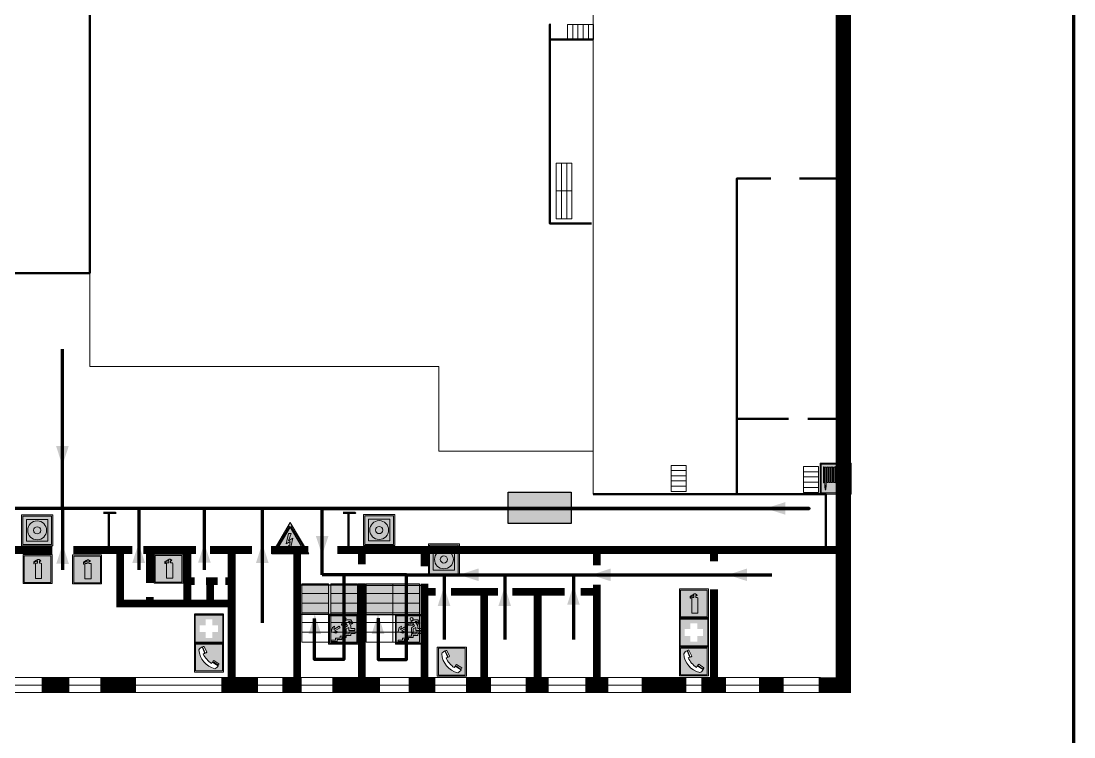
# Model space of a CAD drawing. Header units: millimetres. Extents: x 13114 to 67229, y 22859 to 38520.
# Drawn here: x 26613.7 to 26904, y 25554.2 to 25751.7 of the extents above; entities that cross this region are included whole.
import ezdxf

# ---------------------------------------------------------------- set-up
doc = ezdxf.new("R2010")
doc.units = ezdxf.units.MM
doc.layers.add('План_Штампы', color=7, linetype='Continuous')

# ---------------------------------------------------------------- blocks, each defined once
blk = doc.blocks.new('A$C54414219')
at = {"true_color": 0xffffff}
h = blk.add_hatch(color=7, dxfattribs=at)
h.paths.add_polyline_path([(2.39, -9.45), (2.39, -18.3), (11.23, -18.3), (11.23, -9.45)], flags=0)
h.paths.add_polyline_path([(10.71, -13.87, -1), (2.92, -13.87, -1)], flags=0)
h.paths.add_polyline_path([(8.3, -13.87, -1), (5.33, -13.87, -1)], flags=0)
h.paths.add_polyline_path([(0.41, -7.47), (0.41, -20.27), (13.21, -20.27), (13.21, -7.47)])
h.paths.add_polyline_path([(0.92, -19.77), (12.71, -19.77), (12.71, -7.98), (0.92, -7.98)], flags=16)
h.paths.add_polyline_path([(11.23, -9.45), (11.23, -18.3), (2.39, -18.3), (2.39, -9.45)], flags=0)
at = {"lineweight": 5}
h = blk.add_hatch(color=242, dxfattribs=at)
h.paths.add_polyline_path([(12.71, -7.98), (0.92, -7.98), (0.92, -19.77), (12.71, -19.77)])
h.paths.add_polyline_path([(11.23, -18.3), (2.39, -18.3), (2.39, -9.45), (11.23, -9.45)], flags=16)
h.paths.add_polyline_path([(10.71, -13.87, -1), (2.92, -13.87, -1)], flags=0)
h.paths.add_polyline_path([(8.3, -13.87, -1), (5.33, -13.87, -1)], flags=0)
at = {"true_color": 0xffffff}
h = blk.add_hatch(color=7, dxfattribs=at)
h.paths.add_polyline_path([(2.39, -9.45), (2.39, -18.3), (11.23, -18.3), (11.23, -9.45)])
h.paths.add_polyline_path([(10.71, -13.87, -1), (2.92, -13.87, -1)], flags=16)
h.paths.add_polyline_path([(8.3, -13.87, -1), (5.33, -13.87, -1)], flags=0)
at = {"lineweight": 5}
h = blk.add_hatch(color=242, dxfattribs=at)
h.paths.add_polyline_path([(2.92, -13.87, 1), (10.71, -13.87, 1)])
h.paths.add_polyline_path([(8.3, -13.87, -1), (5.33, -13.87, -1)], flags=16)
at = {"color": 242, "lineweight": 5}
for p, q in [((0.41, -20.27), (0.41, -7.47)), ((0.41, -7.47), (13.21, -7.47)), ((0.41, -7.47), (13.21, -7.47)), ((13.21, -20.27), (13.21, -7.47)), ((0.41, -20.27), (13.21, -20.27))]:
    blk.add_line(p, q, dxfattribs=at)
for points in [[(0.92, -7.98), (12.71, -7.98), (12.71, -19.77), (0.92, -19.77)], [(2.39, -9.45), (11.23, -9.45), (11.23, -18.3), (2.39, -18.3)]]:
    blk.add_lwpolyline(points, close=True, dxfattribs=at)
for radius in [3.89, 1.49]:
    blk.add_circle((6.81, -13.87), radius, dxfattribs=at)
blk = doc.blocks.new('A$C456E1F9C')
at = {"lineweight": 5}
h = blk.add_hatch(color=242, dxfattribs=at)
h.paths.add_polyline_path([(0.51, -1.47), (0.51, -13.26), (12.29, -13.26), (12.29, -1.47)])
h.paths.add_polyline_path([(5.42, -4.95, -0.254479), (4.78, -5.4), (3.52, -2.53, -0.209735), (4.23, -2.4)], flags=16)
h.paths.add_polyline_path([(8.53, -8.6), (10.87, -10.17), (10.54, -10.76), (8.03, -9.13, -0.192251)], flags=16)
h.paths.add_polyline_path([(4.61, -5.49, 0.005518), (3.87, -5.72, 0.128647), (7.49, -10.01, 0.00809), (7.83, -9.33), (10.47, -10.97, -0.16736), (8.99, -12.25, -0.327862), (1.95, -3.95, -0.166952), (3.36, -2.62)], flags=16)
at = {"color": 242, "lineweight": 5}
for p, q in [((0, -13.77), (0, -0.97)), ((12.8, -0.97), (0, -0.97)), ((4.61, -5.49), (3.36, -2.62)), ((3.52, -2.53), (4.78, -5.4)), ((4.23, -2.4), (5.42, -4.95)), ((12.8, -13.77), (12.8, -0.97)), ((8.03, -9.13), (10.54, -10.76)), ((10.81, -10.12), (8.53, -8.6)), ((0, -13.77), (12.8, -13.77)), ((7.83, -9.33), (10.47, -10.97)), ((10.54, -10.76), (10.8, -10.3)), ((10.8, -10.3), (10.81, -10.12))]:
    blk.add_line(p, q, dxfattribs=at)
blk.add_lwpolyline([(0.51, -1.47), (12.29, -1.47), (12.29, -13.26), (0.51, -13.26)], close=True, dxfattribs=at)
for centre, radius, start, end in [((4.59, -5.34), 2.99, 114.2845, 152.1974), ((11.12, -3.31), 9.19, 183.9915, 256.6009), ((4.02, -3.27), 0.891, 76.3284, 123.7092), ((14.98, -39.1), 35.17, 107.1487, 108.4135), ((13.86, -0.94), 11.08, 205.5536, 234.8762), ((4.68, -4.59), 0.824, 276.9621, 334.0723), ((8.94, -9.5), 0.989, 114.4092, 157.9388), ((-13.31, 0.8), 23.44, 332.5487, 334.4027), ((7.87, -9.46), 3, 291.9291, 329.9329)]:
    blk.add_arc(centre, radius, start, end, dxfattribs=at)
blk = doc.blocks.new('A$C18900ED3')
h = blk.add_hatch(color=126)
h.paths.add_polyline_path([(-0.18, -0.18), (-7.02, -0.18), (-7.02, -7.02), (-0.18, -7.02)])
h.paths.add_polyline_path([(-5.89, -4.46), (-5.89, -2.77), (-4.46, -2.77), (-4.46, -1.31), (-2.77, -1.31), (-2.77, -2.77), (-1.33, -2.77), (-1.33, -4.46), (-2.77, -4.46), (-2.77, -5.89), (-4.46, -5.89), (-4.46, -4.46)], flags=16)
at = {"color": 126}
for p, q in [((-7.2, 0), (-7.2, -7.2)), ((0, 0), (-7.2, 0)), ((0, -7.2), (0, 0)), ((-7.02, -7.02), (-7.02, -0.18)), ((-7.02, -0.18), (-0.18, -0.18)), ((-0.18, -0.18), (-0.18, -7.02)), ((-7.2, -7.2), (0, -7.2)), ((-0.18, -7.02), (-7.02, -7.02))]:
    blk.add_line(p, q, dxfattribs=at)
blk = doc.blocks.new('A$C3AD82952')
at = {"true_color": 0xf5f5ff}
h = blk.add_hatch(color=7, dxfattribs=at)
h.dxf.hatch_style = 1
h.paths.add_polyline_path([(8.21, 8.73, 0.414214), (7.89, 9.05), (7.22, 9.05), (7.22, 9.92), (7.59, 9.92, 1), (7.57, 10.36), (7.22, 10.36), (7.22, 10.6), (6.43, 10.6), (6.43, 10.36), (6.01, 10.36), (4.74, 9.59), (4.74, 8.69), (4.98, 8.73), (4.98, 9.26), (6.12, 9.91), (6.43, 9.91), (6.43, 9.05), (5.76, 9.05, 0.414214), (5.44, 8.73), (5.44, 2.2), (8.21, 2.2)], flags=0)
h.paths.add_polyline_path([(12.8, 12.8), (0, 12.8), (0, 0), (12.8, 0)])
h.paths.add_polyline_path([(0.51, 12.29), (12.29, 12.29), (12.29, 0.51), (0.51, 0.51)], flags=16)
h.paths.add_polyline_path([(4.74, 9.59), (6.01, 10.36), (6.43, 10.36), (6.43, 10.6), (7.22, 10.6), (7.22, 10.36), (7.59, 10.36, -0.94586), (7.59, 9.92), (7.22, 9.92), (7.22, 9.05), (7.89, 9.05, -0.414214), (8.21, 8.73), (8.21, 2.2), (5.44, 2.2), (5.44, 8.73, -0.414214), (5.76, 9.05), (6.43, 9.05), (6.43, 9.91), (6.12, 9.91), (4.98, 9.26), (4.98, 8.73), (4.74, 8.69)], flags=0)
h = blk.add_hatch(color=242)
h.dxf.hatch_style = 1
h.paths.add_polyline_path([(12.29, 12.29), (0.51, 12.29), (0.51, 0.51), (12.29, 0.51)])
h.paths.add_polyline_path([(4.74, 8.69), (4.74, 9.59), (6.01, 10.36), (6.43, 10.36), (6.43, 10.6), (7.22, 10.6), (7.22, 10.36), (7.59, 10.36, -0.94586), (7.59, 9.92), (7.22, 9.92), (7.22, 9.05), (7.89, 9.05, -0.414214), (8.21, 8.73), (8.21, 2.2), (5.44, 2.2), (5.44, 8.73, -0.414214), (5.76, 9.05), (6.43, 9.05), (6.43, 9.91), (6.12, 9.91), (4.98, 9.26), (4.98, 8.73)], flags=16)
h = blk.add_hatch(color=7, dxfattribs=at)
h.dxf.hatch_style = 1
h.paths.add_polyline_path([(8.21, 8.73, 0.414214), (7.89, 9.05), (7.22, 9.05), (7.22, 9.92), (7.59, 9.92, 1), (7.57, 10.36), (7.22, 10.36), (7.22, 10.6), (6.43, 10.6), (6.43, 10.36), (6.01, 10.36), (4.74, 9.59), (4.74, 8.69), (4.98, 8.73), (4.98, 9.26), (6.12, 9.91), (6.43, 9.91), (6.43, 9.05), (5.76, 9.05, 0.414214), (5.44, 8.73), (5.44, 2.2), (8.21, 2.2)])
at = {"color": 242, "lineweight": 5}
for p, q in [((0, 0), (0, 12.8)), ((0, 12.8), (12.8, 12.8)), ((6.01, 10.36), (4.74, 9.59)), ((4.74, 9.59), (4.74, 8.69)), ((4.98, 9.26), (6.12, 9.91)), ((6.01, 10.36), (6.43, 10.36)), ((6.12, 9.91), (6.43, 9.91)), ((7.22, 10.6), (6.43, 10.6)), ((6.43, 10.6), (6.43, 10.36)), ((6.43, 9.91), (6.43, 9.05)), ((7.22, 10.36), (7.22, 10.6)), ((7.59, 10.36), (7.22, 10.36)), ((7.22, 9.05), (7.22, 9.92)), ((7.59, 9.92), (7.22, 9.92)), ((12.8, 0), (12.8, 12.8)), ((4.74, 8.69), (4.98, 8.73)), ((4.98, 8.73), (4.98, 9.26)), ((5.44, 2.2), (5.44, 8.73)), ((5.76, 9.05), (6.43, 9.05)), ((7.89, 9.05), (7.22, 9.05)), ((8.21, 2.2), (8.21, 8.73)), ((0, 0), (12.8, 0)), ((5.44, 2.2), (8.21, 2.2))]:
    blk.add_line(p, q, dxfattribs=at)
blk.add_lwpolyline([(0.51, 12.29), (12.29, 12.29), (12.29, 0.51), (0.51, 0.51)], close=True, dxfattribs=at)
for centre, radius, start, end in [((7.58, 10.14), 0.223, 273.1875, 86.8125), ((5.76, 8.73), 0.32, 90, 180), ((7.89, 8.73), 0.32, 0, 90)]:
    blk.add_arc(centre, radius, start, end, dxfattribs=at)
blk = doc.blocks.new('A$C32E8229D')
at = {"true_color": 0xffffff}
blk.add_hatch(color=7, dxfattribs=at).paths.add_polyline_path([(0, 0), (0, -8), (16, -8), (16, 0)])
h = blk.add_hatch(color=126)
h.paths.add_polyline_path([(0.2, -0.2), (15.8, -0.2), (15.8, -7.8), (0.2, -7.8)])
h.paths.add_polyline_path([(13.49, -2.05), (12.08, -2.05), (11.37, -2.63, 0.162397), (11.29, -2.84), (11.29, -3.63), (10.35, -3.63), (10.35, -4.05), (11.68, -4.05), (11.68, -3.48), (12.26, -4.28), (11.29, -5.1), (11.29, -6.78), (11.85, -6.78), (11.85, -5.44), (12.8, -4.64), (12.8, -5.94), (14.46, -5.94), (14.46, -5.39), (13.45, -5.39), (13.45, -3.97), (12.46, -2.59), (13.15, -2.59), (13.69, -3.34), (14.18, -3)], flags=16)
h.paths.add_polyline_path([(10.74, -1.82, 1), (11.8, -1.82, 1)], flags=16)
h.paths.add_polyline_path([(9.39, -3.59), (5.99, -3.59), (6.56, -3.03), (5.91, -3.03), (5.1, -3.83), (5.91, -4.64), (6.56, -4.64), (5.99, -4.09), (9.39, -4.09)], flags=16)
h.paths.add_polyline_path([(4.29, -1.08), (1.72, -1.08), (1.72, -6.6), (4.29, -6.6)], flags=16)
at = {"color": 126}
blk.add_lwpolyline([(16, -8), (0, -8), (0, 0), (16, 0)], close=True, dxfattribs=at)
blk = doc.blocks.new('A$C3E6D3DDE')
at = {"lineweight": 5}
h = blk.add_hatch(color=40, dxfattribs=at)
h.paths.add_polyline_path([(24.1, 1.45), (16.46, -11.35), (31.74, -11.35)])
h.paths.add_polyline_path([(24.09, -0.46), (30.03, -10.41), (18.14, -10.41)], flags=16)
h.paths.add_polyline_path([(24.54, -3.08), (23.41, -6.02), (25.13, -5.01), (24.33, -8.5), (24.82, -8.27), (23.79, -9.86), (23.4, -8.04), (23.8, -8.43), (24.04, -6.29), (22.39, -7.25), (23.44, -3.08)], flags=0)
h = blk.add_hatch(color=256, dxfattribs=at)
h.paths.add_polyline_path([(24.37, 0.03, 0.567511), (23.82, 0.03), (17.59, -10.4, 0.582454), (17.86, -10.88), (30.32, -10.88, 0.582149), (30.6, -10.4)])
h.paths.add_polyline_path([(24.09, -0.46), (18.14, -10.41), (30.03, -10.41)], flags=16)
h.paths.add_polyline_path([(24.54, -3.08), (23.41, -6.02), (25.13, -5.01), (24.33, -8.5), (24.82, -8.27), (23.79, -9.86), (23.4, -8.04), (23.8, -8.43), (24.04, -6.29), (22.39, -7.25), (23.44, -3.08)], flags=0)
h = blk.add_hatch(color=40, dxfattribs=at)
h.paths.add_polyline_path([(24.09, -0.46), (18.14, -10.41), (30.03, -10.41)])
h.paths.add_polyline_path([(24.82, -8.27), (23.79, -9.86), (23.4, -8.04), (23.8, -8.43), (24.04, -6.29), (22.39, -7.25), (23.44, -3.08), (24.54, -3.08), (23.41, -6.02), (25.13, -5.01), (24.33, -8.5)], flags=16)
at = {"color": 40, "lineweight": 5}
for p, q in [((16.46, -11.35), (24.1, 1.45)), ((24.1, 1.45), (31.74, -11.35))]:
    blk.add_line(p, q, dxfattribs=at)
at = {"lineweight": 5}
for p, q in [((17.59, -10.4), (23.82, 0.03)), ((24.37, 0.03), (30.6, -10.4)), ((18.14, -10.41), (24.09, -0.46)), ((23.44, -3.08), (22.39, -7.25)), ((23.41, -6.02), (24.54, -3.08)), ((24.54, -3.08), (23.44, -3.08)), ((24.09, -0.46), (30.03, -10.41)), ((22.39, -7.25), (24.04, -6.29)), ((23.8, -8.43), (23.4, -8.04)), ((23.4, -8.04), (23.79, -9.86)), ((25.13, -5.01), (23.41, -6.02)), ((23.79, -9.86), (24.82, -8.27)), ((24.04, -6.29), (23.8, -8.43)), ((24.33, -8.5), (25.13, -5.01)), ((24.82, -8.27), (24.33, -8.5)), ((17.86, -10.88), (30.32, -10.88)), ((18.14, -10.41), (30.03, -10.41))]:
    blk.add_line(p, q, dxfattribs=at)
at = {"color": 50, "lineweight": 5}
blk.add_line((31.74, -11.35), (16.46, -11.35), dxfattribs=at)
blk = doc.blocks.new('A$C37112FD5')
at = {"true_color": 0xf5f5ff}
h = blk.add_hatch(color=7, dxfattribs=at)
h.dxf.hatch_style = 1
h.paths.add_polyline_path([(12.8, -7.4), (0, -7.4), (0, -20.2), (12.8, -20.2)])
h.paths.add_polyline_path([(12.29, -7.91), (12.29, -19.69), (0.51, -19.69), (0.51, -7.91)], flags=16)
h.paths.add_polyline_path([(4.98, -9.04, -0.42597), (5.17, -9.22), (5.17, -12.25), (5.17, -15.29, -0.432244), (4.98, -15.47), (4.83, -15.47, -0.42597), (4.64, -15.29), (4.64, -12.25), (4.64, -9.22, -0.432244), (4.83, -9.04)], flags=0)
h.paths.add_polyline_path([(4.28, -9.22), (4.28, -12.25), (4.28, -15.29, -0.432244), (4.09, -15.47), (3.94, -15.47, -0.42597), (3.75, -15.29), (3.75, -12.25), (3.75, -9.22, -0.432244), (3.94, -9.04), (4.09, -9.04, -0.42597)], flags=0)
h.paths.add_polyline_path([(5.72, -9.04), (5.87, -9.04, -0.42597), (6.06, -9.22), (6.06, -12.25), (6.06, -15.29, -0.432244), (5.87, -15.47), (5.72, -15.47, -0.42597), (5.53, -15.29), (5.53, -12.25), (5.53, -9.22, -0.432244)], flags=0)
h.paths.add_polyline_path([(6.42, -8.9), (6.5, -8.9, -0.42597), (6.69, -9.08), (6.69, -12.03), (8.21, -12.03, -15.824349), (8.21, -12.47), (6.69, -12.47), (6.69, -15.42, -0.432244), (6.5, -15.6), (6.42, -15.6)], flags=0)
h.paths.add_polyline_path([(3.39, -9.22), (3.39, -12.25), (3.39, -15.29, -0.432244), (3.2, -15.47), (3.05, -15.47, -0.42597), (2.85, -15.29), (2.85, -12.25), (2.85, -9.22, -0.432244), (3.05, -9.04), (3.2, -9.04, -0.42597)], flags=0)
h.paths.add_polyline_path([(2.5, -9.22), (2.5, -16.71), (1.96, -16.71), (1.96, -9.22, -0.432244), (2.15, -9.04), (2.31, -9.04, -0.42597)], flags=0)
h.paths.add_polyline_path([(1.61, -8.9), (1.61, -15.6), (1.57, -15.6, -0.42597), (1.37, -15.42), (1.37, -12.03), (1.37, -9.09, -0.432244), (1.57, -8.9)], flags=0)
h.paths.add_polyline_path([(9.76, -10.81), (9.76, -12.03), (8.49, -12.03, -0.336371)], flags=0)
h.paths.add_polyline_path([(8.49, -12.47), (9.76, -12.47), (9.76, -13.7, -0.336371)], flags=0)
h.paths.add_polyline_path([(10.11, -10.81, -0.336371), (11.38, -12.03), (10.11, -12.03)], flags=0)
h.paths.add_polyline_path([(10.11, -12.47), (11.38, -12.47, -0.336371), (10.11, -13.7)], flags=0)
h.paths.add_polyline_path([(2.5, -16.84), (2.5, -17.05), (1.97, -17.05), (1.97, -16.84)], flags=0)
h.paths.add_polyline_path([(2.5, -17.24, -0.033778), (2.24, -18.6, -0.033778), (1.97, -17.24)], flags=0)
h = blk.add_hatch(color=242)
h.dxf.hatch_style = 1
h.paths.add_polyline_path([(12.29, -7.91), (0.51, -7.91), (0.51, -19.69), (12.29, -19.69)])
h.paths.add_polyline_path([(6.42, -15.6), (6.42, -8.9), (6.5, -8.9, -0.42597), (6.69, -9.08), (6.69, -12.03), (8.21, -12.03, -15.824349), (8.21, -12.47), (6.69, -12.47), (6.69, -15.42, -0.432244), (6.5, -15.6)], flags=16)
h.paths.add_polyline_path([(5.87, -15.47), (5.72, -15.47, -0.42597), (5.53, -15.29), (5.53, -12.25), (5.53, -9.22, -0.432244), (5.72, -9.04), (5.87, -9.04, -0.42597), (6.06, -9.22), (6.06, -12.25), (6.06, -15.29, -0.432244)], flags=16)
h.paths.add_polyline_path([(4.98, -15.47), (4.83, -15.47, -0.42597), (4.64, -15.29), (4.64, -12.25), (4.64, -9.22, -0.432244), (4.83, -9.04), (4.98, -9.04, -0.42597), (5.17, -9.22), (5.17, -12.25), (5.17, -15.29, -0.432244)], flags=16)
h.paths.add_polyline_path([(4.09, -15.47), (3.94, -15.47, -0.42597), (3.75, -15.29), (3.75, -12.25), (3.75, -9.22, -0.432244), (3.94, -9.04), (4.09, -9.04, -0.42597), (4.28, -9.22), (4.28, -12.25), (4.28, -15.29, -0.432244)], flags=16)
h.paths.add_polyline_path([(3.2, -15.47), (3.05, -15.47, -0.42597), (2.85, -15.29), (2.85, -12.25), (2.85, -9.22, -0.432244), (3.05, -9.04), (3.2, -9.04, -0.42597), (3.39, -9.22), (3.39, -12.25), (3.39, -15.29, -0.432244)], flags=16)
h.paths.add_polyline_path([(2.5, -17.05), (1.97, -17.05), (1.97, -16.84), (2.5, -16.84)], flags=16)
h.paths.add_polyline_path([(2.5, -17.24, -0.033778), (2.24, -18.6, -0.033778), (1.97, -17.24)], flags=16)
h.paths.add_polyline_path([(2.5, -16.71), (1.96, -16.71), (1.96, -9.22, -0.432244), (2.15, -9.04), (2.31, -9.04, -0.42597), (2.5, -9.22)], flags=16)
h.paths.add_polyline_path([(1.61, -15.6), (1.57, -15.6, -0.42597), (1.37, -15.42), (1.37, -12.03), (1.37, -9.09, -0.432244), (1.57, -8.9), (1.61, -8.9)], flags=16)
h.paths.add_polyline_path([(8.49, -12.47), (9.76, -12.47), (9.76, -13.7, -0.336371)], flags=0)
h.paths.add_polyline_path([(10.11, -13.7), (10.11, -12.47), (11.38, -12.47, -0.336371)], flags=0)
h.paths.add_polyline_path([(8.49, -12.03, -0.336371), (9.76, -10.81), (9.76, -12.03)], flags=0)
h.paths.add_polyline_path([(10.11, -12.03), (10.11, -10.81, -0.336371), (11.38, -12.03)], flags=0)
h = blk.add_hatch(color=7, dxfattribs=at)
h.dxf.hatch_style = 1
h.paths.add_polyline_path([(1.61, -8.9), (1.57, -8.9, 0.432244), (1.37, -9.09), (1.37, -12.03), (1.37, -15.42, 0.42597), (1.57, -15.6), (1.61, -15.6)])
h.paths.add_polyline_path([(2.5, -9.22, 0.42597), (2.31, -9.04), (2.15, -9.04, 0.432244), (1.96, -9.22), (1.96, -16.71), (2.5, -16.71)])
h.paths.add_polyline_path([(2.5, -16.84), (1.97, -16.84), (1.97, -17.05), (2.5, -17.05)])
h.paths.add_polyline_path([(2.5, -17.24), (1.97, -17.24, 0.033778), (2.24, -18.6, 0.033778)])
h.paths.add_polyline_path([(3.39, -12.25), (3.39, -9.22, 0.42597), (3.2, -9.04), (3.05, -9.04, 0.432244), (2.85, -9.22), (2.85, -12.25), (2.85, -15.29, 0.42597), (3.05, -15.47), (3.2, -15.47, 0.432244), (3.39, -15.29)])
h.paths.add_polyline_path([(4.28, -12.25), (4.28, -9.22, 0.42597), (4.09, -9.04), (3.94, -9.04, 0.432244), (3.75, -9.22), (3.75, -12.25), (3.75, -15.29, 0.42597), (3.94, -15.47), (4.09, -15.47, 0.432244), (4.28, -15.29)])
h.paths.add_polyline_path([(5.17, -12.25), (5.17, -9.22, 0.42597), (4.98, -9.04), (4.83, -9.04, 0.432244), (4.64, -9.22), (4.64, -12.25), (4.64, -15.29, 0.42597), (4.83, -15.47), (4.98, -15.47, 0.432244), (5.17, -15.29)])
h.paths.add_polyline_path([(6.06, -12.25), (6.06, -9.22, 0.42597), (5.87, -9.04), (5.72, -9.04, 0.432244), (5.53, -9.22), (5.53, -12.25), (5.53, -15.29, 0.42597), (5.72, -15.47), (5.87, -15.47, 0.432244), (6.06, -15.29)])
h.paths.add_polyline_path([(6.69, -12.47), (8.21, -12.47, 15.824349), (8.21, -12.03), (6.69, -12.03), (6.69, -9.08, 0.42597), (6.5, -8.9), (6.42, -8.9), (6.42, -15.6), (6.5, -15.6, 0.432244), (6.69, -15.42)])
h.paths.add_polyline_path([(8.49, -12.47), (9.76, -12.47), (9.76, -13.7, -0.336371)], flags=16)
h.paths.add_polyline_path([(8.49, -12.03, -0.336371), (9.76, -10.81), (9.76, -12.03)], flags=16)
h.paths.add_polyline_path([(10.11, -12.47), (11.38, -12.47, -0.336371), (10.11, -13.7)], flags=16)
h.paths.add_polyline_path([(10.11, -12.03), (10.11, -10.81, -0.336371), (11.38, -12.03)], flags=16)
h = blk.add_hatch(color=242)
h.dxf.hatch_style = 1
h.paths.add_polyline_path([(9.76, -10.81, 0.336371), (8.49, -12.03), (9.76, -12.03)])
h.paths.add_polyline_path([(10.11, -10.81), (10.11, -12.03), (11.38, -12.03, 0.336371)])
h.paths.add_polyline_path([(11.38, -12.47), (10.11, -12.47), (10.11, -13.7, 0.336371)])
h.paths.add_polyline_path([(9.76, -12.47), (8.49, -12.47, 0.336371), (9.76, -13.7)])
at = {"color": 242, "lineweight": 5}
for p, q in [((0, -20.2), (0, -7.4)), ((0, -7.4), (12.8, -7.4)), ((12.8, -20.2), (12.8, -7.4)), ((1.37, -12.03), (1.37, -9.08)), ((1.37, -12.03), (1.37, -15.42)), ((1.57, -8.9), (1.61, -8.9)), ((1.61, -8.9), (1.61, -15.6)), ((1.96, -16.71), (1.96, -9.22)), ((2.15, -9.04), (2.31, -9.04)), ((2.5, -16.71), (2.5, -9.22)), ((2.85, -12.25), (2.85, -9.22)), ((2.85, -12.25), (2.85, -15.29)), ((3.05, -9.04), (3.2, -9.04)), ((3.39, -12.25), (3.39, -9.22)), ((3.39, -12.25), (3.39, -15.29)), ((3.75, -12.25), (3.75, -9.22)), ((3.75, -12.25), (3.75, -15.29)), ((3.94, -9.04), (4.09, -9.04)), ((4.28, -12.25), (4.28, -9.22)), ((4.28, -12.25), (4.28, -15.29)), ((4.64, -12.25), (4.64, -9.22)), ((4.64, -12.25), (4.64, -15.29)), ((4.83, -9.04), (4.98, -9.04)), ((5.17, -12.25), (5.17, -9.22)), ((5.17, -12.25), (5.17, -15.29)), ((5.53, -12.25), (5.53, -9.22)), ((5.53, -12.25), (5.53, -15.29)), ((5.72, -9.04), (5.87, -9.04)), ((6.06, -12.25), (6.06, -9.22)), ((6.06, -12.25), (6.06, -15.29)), ((6.42, -8.9), (6.42, -15.6)), ((6.5, -8.9), (6.42, -8.9)), ((6.69, -12.03), (6.69, -9.08)), ((8.21, -12.03), (6.69, -12.03)), ((8.21, -12.47), (6.69, -12.47)), ((6.69, -12.47), (6.69, -15.42)), ((9.76, -12.03), (8.49, -12.03)), ((9.76, -12.47), (8.49, -12.47)), ((9.76, -10.81), (9.76, -12.03)), ((9.76, -12.47), (9.76, -13.7)), ((10.11, -10.81), (10.11, -12.03)), ((11.38, -12.03), (10.11, -12.03)), ((11.38, -12.47), (10.11, -12.47)), ((10.11, -12.47), (10.11, -13.7)), ((1.57, -15.6), (1.61, -15.6)), ((1.96, -16.71), (2.5, -16.71)), ((1.97, -16.84), (2.5, -16.84)), ((1.97, -17.05), (1.97, -16.84)), ((2.5, -17.05), (1.97, -17.05)), ((1.97, -17.24), (2.5, -17.24)), ((2.5, -16.84), (2.5, -17.05)), ((3.05, -15.47), (3.2, -15.47)), ((3.94, -15.47), (4.09, -15.47)), ((4.83, -15.47), (4.98, -15.47)), ((5.72, -15.47), (5.87, -15.47)), ((6.42, -15.6), (6.5, -15.6)), ((0, -20.2), (12.8, -20.2))]:
    blk.add_line(p, q, dxfattribs=at)
blk.add_lwpolyline([(0.51, -7.91), (12.29, -7.91), (12.29, -19.69), (0.51, -19.69)], close=True, dxfattribs=at)
for centre, radius, start, end in [((1.56, -9.09), 0.182, 87.1027, 180.6071), ((2.15, -9.22), 0.182, 87.1027, 180.6071), ((2.32, -9.22), 0.182, 359.3929, 92.8973), ((3.04, -9.22), 0.182, 87.1027, 180.6071), ((3.21, -9.22), 0.182, 359.3929, 92.8973), ((3.93, -9.22), 0.182, 87.1027, 180.6071), ((4.1, -9.22), 0.182, 359.3929, 92.8973), ((4.82, -9.22), 0.182, 87.1027, 180.6071), ((4.99, -9.22), 0.182, 359.3929, 92.8973), ((5.71, -9.22), 0.182, 87.1027, 180.6071), ((5.88, -9.22), 0.182, 359.3929, 92.8973), ((6.51, -9.09), 0.182, 359.3929, 92.8973), ((9.93, -12.25), 1.74, 187.2319, 172.7681), ((9.93, -12.25), 1.46, 96.9927, 171.3585), ((9.93, -12.25), 1.46, 188.6415, 263.0073), ((9.93, -12.25), 1.46, 8.6415, 83.0073), ((9.93, -12.25), 1.46, 276.9927, 351.3585), ((1.56, -15.42), 0.182, 179.3929, 272.8973), ((12.17, -15.98), 10.27, 187.041, 194.7793), ((-7.7, -15.98), 10.27, 345.2207, 352.959), ((3.04, -15.29), 0.182, 179.3929, 272.8973), ((3.21, -15.29), 0.182, 267.1027, 0.6071), ((3.93, -15.29), 0.182, 179.3929, 272.8973), ((4.1, -15.29), 0.182, 267.1027, 0.6071), ((4.82, -15.29), 0.182, 179.3929, 272.8973), ((4.99, -15.29), 0.182, 267.1027, 0.6071), ((5.71, -15.29), 0.182, 179.3929, 272.8973), ((5.88, -15.29), 0.182, 267.1027, 0.6071), ((6.51, -15.42), 0.182, 267.1027, 0.6071)]:
    blk.add_arc(centre, radius, start, end, dxfattribs=at)
blk = doc.blocks.new('вниз 3')
at = {"lineweight": 0, "true_color": 0xffffff}
h = blk.add_hatch(color=7, dxfattribs=at)
h.dxf.hatch_style = 1
h.paths.add_polyline_path([(40997.5, -4475.69), (40997.25, -4475.28), (40995.76, -4476.15), (40995.97, -4475.23), (40995.39, -4475.56), (40995.05, -4476.83), (40996.33, -4477.17), (40996.91, -4476.83), (40996, -4476.55)], flags=0)
h.paths.add_polyline_path([(40999.81, -4473.95), (41000.22, -4473.95), (41000.64, -4474.67), (41001.03, -4474.43), (41000.46, -4473.49), (41000.42, -4473.49), (40999.43, -4473.49), (40998.68, -4473.92), (40998.68, -4474.57), (40997.88, -4474.57), (40997.88, -4475), (40999.14, -4475), (40999.14, -4474.43), (40999.14, -4474.38), (40999.59, -4475.15), (40998.72, -4475.67), (40998.72, -4477.06), (40999.24, -4477.06), (40999.24, -4475.96), (40999.95, -4475.56), (40999.95, -4476.43), (41001.61, -4476.43), (41001.61, -4475.88), (41000.47, -4475.88), (41000.47, -4475.12)], flags=0)
h.paths.add_polyline_path([(40999.2, -4473.24, 1), (40998.35, -4473.24, 1)], flags=0)
h.paths.add_polyline_path([(41000.46, -4477.26), (41001.69, -4477.26), (41001.69, -4476.84), (41000.03, -4476.84), (41000.03, -4477.39), (40998.78, -4477.39), (40998.78, -4477.95), (40997.53, -4477.95), (40997.53, -4478.5), (40996.29, -4478.5), (40996.29, -4479.06), (40995.05, -4479.06), (40995.05, -4479.48), (40995.29, -4479.48), (40996.72, -4479.48), (40996.72, -4478.92), (40997.97, -4478.92), (40997.97, -4478.36), (40999.2, -4478.36), (40999.2, -4477.81), (41000.46, -4477.81)], flags=0)
h.paths.add_polyline_path([(41002.37, -4472.17), (40994.37, -4472.17), (40994.37, -4480.17), (41002.37, -4480.17)])
h.paths.add_polyline_path([(41002.16, -4479.96), (40994.57, -4479.96), (40994.57, -4472.37), (41002.16, -4472.37)], flags=16)
h.paths.add_polyline_path([(41001.61, -4475.88), (41001.61, -4476.43), (40999.95, -4476.43), (40999.95, -4475.56), (40999.24, -4475.96), (40999.24, -4477.06), (40998.72, -4477.06), (40998.72, -4475.67), (40999.59, -4475.15), (40999.14, -4474.38), (40999.14, -4474.43), (40999.14, -4475), (40997.88, -4475), (40997.88, -4474.57), (40998.68, -4474.57), (40998.68, -4473.92), (40999.43, -4473.49), (41000.42, -4473.49), (41000.46, -4473.49), (41001.03, -4474.43), (41000.64, -4474.67), (41000.22, -4473.95), (40999.81, -4473.95), (41000.47, -4475.12), (41000.47, -4475.88)], flags=0)
h.paths.add_polyline_path([(41001.69, -4476.84), (41001.69, -4477.26), (41000.46, -4477.26), (41000.46, -4477.81), (40999.2, -4477.81), (40999.2, -4478.36), (40997.97, -4478.36), (40997.97, -4478.92), (40996.72, -4478.92), (40996.72, -4479.48), (40995.05, -4479.48), (40995.05, -4479.06), (40996.29, -4479.06), (40996.29, -4478.5), (40997.53, -4478.5), (40997.53, -4477.95), (40998.78, -4477.95), (40998.78, -4477.39), (41000.03, -4477.39), (41000.03, -4476.84)], flags=0)
h.paths.add_polyline_path([(40998.35, -4473.24, -1), (40999.2, -4473.24, -1)], flags=0)
h.paths.add_polyline_path([(40997.5, -4475.69), (40996, -4476.55), (40996.91, -4476.83), (40996.33, -4477.17), (40995.05, -4476.83), (40995.39, -4475.56), (40995.97, -4475.23), (40995.76, -4476.15), (40997.25, -4475.28)], flags=0)
at = {"lineweight": 0}
h = blk.add_hatch(color=126, dxfattribs=at)
h.dxf.hatch_style = 1
h.paths.add_polyline_path([(41002.16, -4472.37), (40994.57, -4472.37), (40994.57, -4479.96), (41002.16, -4479.96)])
h.paths.add_polyline_path([(40995.97, -4475.23), (40995.76, -4476.15), (40997.25, -4475.28), (40997.5, -4475.69), (40996, -4476.55), (40996.91, -4476.83), (40996.33, -4477.17), (40995.05, -4476.83), (40995.39, -4475.56)], flags=16)
h.paths.add_polyline_path([(40997.88, -4474.57), (40998.68, -4474.57), (40998.68, -4473.92), (40999.43, -4473.49), (41000.42, -4473.49), (41000.46, -4473.49), (41001.03, -4474.43), (41000.64, -4474.67), (41000.22, -4473.95), (40999.81, -4473.95), (41000.47, -4475.12), (41000.47, -4475.88), (41001.61, -4475.88), (41001.61, -4476.43), (40999.95, -4476.43), (40999.95, -4475.56), (40999.24, -4475.96), (40999.24, -4477.06), (40998.72, -4477.06), (40998.72, -4475.67), (40999.59, -4475.15), (40999.14, -4474.38), (40999.14, -4474.43), (40999.14, -4475), (40997.88, -4475)], flags=16)
h.paths.add_polyline_path([(40998.35, -4473.24, -1), (40999.2, -4473.24, -1)], flags=16)
h.paths.add_polyline_path([(40997.53, -4477.95), (40998.78, -4477.95), (40998.78, -4477.39), (41000.03, -4477.39), (41000.03, -4476.84), (41001.69, -4476.84), (41001.69, -4477.26), (41000.46, -4477.26), (41000.46, -4477.81), (40999.2, -4477.81), (40999.2, -4478.36), (40997.97, -4478.36), (40997.97, -4478.92), (40996.72, -4478.92), (40996.72, -4479.48), (40995.05, -4479.48), (40995.05, -4479.06), (40996.29, -4479.06), (40996.29, -4478.5), (40997.53, -4478.5)], flags=16)
at = {"lineweight": 0, "true_color": 0xffffff}
h = blk.add_hatch(color=7, dxfattribs=at)
h.dxf.hatch_style = 1
h.paths.add_polyline_path([(40999.2, -4473.24, 1), (40998.35, -4473.24, 1)])
h.paths.add_polyline_path([(40999.81, -4473.95), (41000.22, -4473.95), (41000.64, -4474.67), (41001.03, -4474.43), (41000.46, -4473.49), (41000.42, -4473.49), (40999.43, -4473.49), (40998.68, -4473.92), (40998.68, -4474.57), (40997.88, -4474.57), (40997.88, -4475), (40999.14, -4475), (40999.14, -4474.43), (40999.14, -4474.38), (40999.59, -4475.15), (40998.72, -4475.67), (40998.72, -4477.06), (40999.24, -4477.06), (40999.24, -4475.96), (40999.95, -4475.56), (40999.95, -4476.43), (41001.61, -4476.43), (41001.61, -4475.88), (41000.47, -4475.88), (41000.47, -4475.12)])
h.paths.add_polyline_path([(40999.2, -4477.81), (41000.46, -4477.81), (41000.46, -4477.26), (41001.69, -4477.26), (41001.69, -4476.84), (41000.03, -4476.84), (41000.03, -4477.39), (40998.78, -4477.39), (40998.78, -4477.95), (40997.53, -4477.95), (40997.53, -4478.5), (40996.29, -4478.5), (40996.29, -4479.06), (40995.05, -4479.06), (40995.05, -4479.48), (40995.29, -4479.48), (40996.72, -4479.48), (40996.72, -4478.92), (40997.97, -4478.92), (40997.97, -4478.36), (40999.2, -4478.36)])
h.paths.add_polyline_path([(40997.5, -4475.69), (40997.25, -4475.28), (40995.76, -4476.15), (40995.97, -4475.23), (40995.39, -4475.56), (40995.05, -4476.83), (40996.33, -4477.17), (40996.91, -4476.83), (40996, -4476.55)])
at = {"color": 126, "lineweight": 0}
for points in [[(40994.37, -4472.17), (41002.37, -4472.17), (41002.37, -4480.17), (40994.37, -4480.17)], [(40994.57, -4472.37), (41002.16, -4472.37), (41002.16, -4479.96), (40994.57, -4479.96)]]:
    blk.add_lwpolyline(points, close=True, dxfattribs=at)
for points in [[(40995.05, -4476.83), (40995.39, -4475.56), (40995.97, -4475.23), (40995.76, -4476.15), (40997.25, -4475.28), (40997.5, -4475.69), (40996, -4476.55), (40996.91, -4476.83), (40996.33, -4477.17), (40995.05, -4476.83)], [(40999.14, -4474.43), (40999.14, -4475), (40997.88, -4475), (40997.88, -4474.57), (40998.68, -4474.57), (40998.68, -4473.92), (40999.43, -4473.49), (41000.42, -4473.49), (41000.46, -4473.49), (41001.03, -4474.43), (41000.64, -4474.67), (41000.22, -4473.95), (40999.81, -4473.95), (41000.47, -4475.12), (41000.47, -4475.88), (41001.61, -4475.88), (41001.61, -4476.43), (40999.95, -4476.43), (40999.95, -4475.56), (40999.24, -4475.96), (40999.24, -4477.06), (40998.72, -4477.06), (40998.72, -4475.67), (40999.59, -4475.15), (40999.14, -4474.38), (40999.14, -4474.43)], [(40995.29, -4479.48), (40995.05, -4479.48), (40995.05, -4479.06), (40996.29, -4479.06), (40996.29, -4478.5), (40997.53, -4478.5), (40997.53, -4477.95), (40998.78, -4477.95), (40998.78, -4477.39), (41000.03, -4477.39), (41000.03, -4476.84), (41001.69, -4476.84), (41001.69, -4477.26), (41000.46, -4477.26), (41000.46, -4477.81), (40999.2, -4477.81), (40999.2, -4478.36), (40997.97, -4478.36), (40997.97, -4478.92), (40996.72, -4478.92), (40996.72, -4479.48), (40995.05, -4479.48)]]:
    blk.add_lwpolyline(points, dxfattribs=at)
blk.add_circle((40998.77, -4473.24), 0.426, dxfattribs=at)
blk = doc.blocks.new('A$C7B4425F7')
at = {"true_color": 0xffffff}
blk.add_hatch(color=7, dxfattribs=at).paths.add_polyline_path([(0, 0), (-16, 0), (-16, -8), (0, -8)])
h = blk.add_hatch(color=126)
h.paths.add_polyline_path([(-0.2, -0.2), (-15.8, -0.2), (-15.8, -7.8), (-0.2, -7.8)])
h.paths.add_polyline_path([(-11.76, -2.03), (-11.76, -3.66), (-11.17, -3.66, -0.568275), (-11.17, -6.18), (-12.58, -6.18), (-12.58, -2.03)], flags=16)
h.paths.add_polyline_path([(-13.33, -4.12, -0.495768), (-13.59, -6.18), (-15.03, -6.18), (-15.03, -2.03), (-13.59, -2.03, -0.487973)], flags=16)
h.paths.add_polyline_path([(-10.25, -2.03), (-9.48, -2.03), (-9.48, -6.18), (-10.25, -6.18)], flags=16)
h.paths.add_polyline_path([(-13.84, -3.69), (-14.24, -3.69), (-14.24, -3.03), (-13.9, -3.03, -0.692621)], flags=0)
h.paths.add_polyline_path([(-9.15, -2.03), (-8.4, -2.03), (-8.04, -3.07), (-7.68, -2.03), (-6.93, -2.03), (-7.64, -4.1), (-6.93, -6.18), (-7.68, -6.18), (-8.04, -5.14), (-8.4, -6.18), (-9.15, -6.18), (-8.44, -4.1)], flags=16)
h.paths.add_polyline_path([(-11.76, -4.46), (-11.42, -4.46, -0.692621), (-11.36, -5.12), (-11.76, -5.12)], flags=0)
h.paths.add_polyline_path([(-13.9, -5.2), (-14.24, -5.2), (-14.24, -4.55), (-13.84, -4.55, -0.708038)], flags=0)
edge = h.paths.add_edge_path(flags=16)
edge.add_ellipse((-5.51, -4.08), major_axis=(0, 2.05), ratio=0.586184, start_angle=0, end_angle=360)
edge = h.paths.add_edge_path(flags=0)
edge.add_ellipse((-5.51, -4.08), major_axis=(0, 1.14), ratio=0.454828, start_angle=0, end_angle=360)
h.paths.add_polyline_path([(-4.13, -4.96, 0.377264), (-3.48, -4.52, 0.0555), (-3.16, -2.03), (-1.66, -2.03), (-1.66, -4.96), (-0.96, -4.96), (-0.96, -7.01), (-1.75, -7.01), (-1.75, -6.18), (-3.3, -6.18), (-3.3, -7.02), (-4.13, -7.02)], flags=16)
h.paths.add_polyline_path([(-2.73, -2.91), (-2.28, -2.91), (-2.28, -4.96), (-3.05, -4.96, 0.079136)], flags=0)
at = {"color": 126}
blk.add_lwpolyline([(-16, -8), (0, -8), (0, 0), (-16, 0)], close=True, dxfattribs=at)

msp = doc.modelspace()

# ---------------------------------------------------------------- linework, layer by layer
at = {"color": 6, "lineweight": 100}
msp.add_lwpolyline([(26303.99, 25460.78), (26903.99, 25460.78), (26903.99, 25855.78), (26303.99, 25855.78)], close=True, dxfattribs=at)
at = {"lineweight": 0}
for points, const_width in [([(26840.41, 25571.41), (26840.41, 25571.41), (26840.41, 25777.02), (26818.26, 25777.02)], 4.28), ([(26622.41, 25605.8), (26604.5, 25605.8)], 2.14), ([(26644.41, 25605.8), (26628.14, 25605.8)], 2.14), ([(26671.8, 25605.8), (26671.8, 25568.59), (26671.8, 25591.03), (26641.09, 25591.03), (26641.09, 25605.8)], 2.14), ([(26662, 25605.8), (26647.47, 25605.8)], 2.14), ([(26649.25, 25605.78), (26649.25, 25596.66)], 2.14), ([(26659.58, 25605.8), (26659.58, 25591.03)], 2.14), ([(26677.37, 25605.8), (26665.85, 25605.8)], 2.14), ([(26692.98, 25605.8), (26682.66, 25605.8)], 2.14), ([(26689.85, 25605.8), (26689.85, 25570.17)], 2.14), ([(26839.54, 25605.8), (26700.91, 25605.8)], 2.14), ([(26707.7, 25605.8), (26707.7, 25601.86)], 2.14), ([(26724.96, 25605.8), (26724.96, 25601.31)], 2.14), ([(26772.46, 25601.59), (26772.46, 25605.8)], 2.14), ([(26804.76, 25605.8), (26804.76, 25602.64)], 2.14), ([(26659.58, 25597.21), (26661.57, 25597.21)], 2.14), ([(26667.94, 25597.21), (26664.71, 25597.21)], 2.14), ([(26665.9, 25597.21), (26665.9, 25591.03)], 2.14), ([(26671.8, 25597.21), (26670.03, 25597.21)], 2.14), ([(26707.7, 25596.57), (26707.7, 25570.4)], 2.14), ([(26728.01, 25594.26), (26724.96, 25594.26), (26724.96, 25596.49), (26724.96, 25570.02)], 2.14), ([(26772.46, 25568.8), (26772.46, 25596.21)], 2.14), ([(26649.25, 25591.02), (26649.25, 25592.84)], 2.14), ([(26745.22, 25594.26), (26732.29, 25594.26)], 2.14), ([(26741.43, 25594.26), (26741.43, 25570.52)], 2.14), ([(26763.56, 25594.26), (26749.14, 25594.26)], 2.14), ([(26756.16, 25594.26), (26756.16, 25569.39)], 2.14), ([(26772.46, 25594.26), (26768.03, 25594.26)], 2.14), ([(26804.76, 25594.98), (26804.76, 25570.56)], 2.14), ([(26833.64, 25568.51), (26840.41, 25568.51), (26840.41, 25571.41)], 4.28), ([(26619.4, 25568.51), (26627.04, 25568.51)], 4.28), ([(26635.62, 25568.51), (26645.43, 25568.51)], 4.28), ([(26668.93, 25568.51), (26679.04, 25568.51)], 4.28), ([(26685.78, 25568.51), (26691.09, 25568.51)], 4.28), ([(26699.57, 25568.51), (26712.66, 25568.51)], 4.28), ([(26720.6, 25568.51), (26727.93, 25568.51)], 4.28), ([(26736.36, 25568.51), (26743.31, 25568.51)], 4.28), ([(26752.88, 25568.51), (26759.19, 25568.51)], 4.28), ([(26769.25, 25568.51), (26775.65, 25568.51)], 4.28), ([(26784.79, 25568.51), (26797.18, 25568.51)], 4.28), ([(26801.25, 25568.51), (26808.05, 25568.51)], 4.28), ([(26817.19, 25568.51), (26824, 25568.51)], 4.28)]:
    msp.add_lwpolyline(points, dxfattribs=dict(at, const_width=const_width))
at = {"lineweight": 50}
for points in [[(26590.32, 25629.48), (26443.61, 25629.48), (26443.61, 25767.99), (26632.66, 25767.99), (26632.66, 25682.18), (26608.45, 25682.18), (26602.15, 25682.18), (26602.15, 25698.93), (26575.47, 25698.93), (26575.47, 25688.85), (26559.76, 25688.85), (26559.76, 25707.47), (26569.26, 25707.47)], [(26771.57, 25746.62), (26759.53, 25746.62), (26759.53, 25750.73), (26759.53, 25695.82), (26770.96, 25695.82)], [(26811.02, 25621.22), (26811.02, 25708.23), (26820.39, 25708.23)], [(26828.3, 25708.23), (26840, 25708.23)], [(26811.02, 25641.95), (26825.32, 25641.95)], [(26830.63, 25641.95), (26839.91, 25641.95)], [(26835.56, 25605.92), (26835.56, 25621.22), (26771.42, 25621.22)], [(26637.98, 25605.69), (26637.98, 25616.03), (26639.81, 25616.03), (26636.44, 25616.03)], [(26704.05, 25605.69), (26704.05, 25616.03), (26705.88, 25616.03), (26702.51, 25616.03)]]:
    msp.add_lwpolyline(points, dxfattribs=at)
at = {"lineweight": 0}
for points in [[(26632.66, 25682.18), (26632.66, 25656.41), (26728.92, 25656.41), (26728.92, 25633.09), (26771.42, 25633.09), (26771.42, 25621.22), (26771.42, 25766.88)], [(26834.12, 25570.62), (26369.18, 25570.62)], [(26833.64, 25568.51), (26369.18, 25568.51)], [(26833.76, 25566.5), (26369.18, 25566.5)]]:
    msp.add_lwpolyline(points, dxfattribs=at)
for points in [[(26765.83, 25746.62), (26765.83, 25750.73), (26764.4, 25750.73), (26764.4, 25746.62)], [(26767.27, 25746.62), (26767.27, 25750.73), (26765.83, 25750.73), (26765.83, 25746.62)], [(26768.7, 25746.62), (26768.7, 25750.73), (26767.27, 25750.73), (26767.27, 25746.62)], [(26770.14, 25746.62), (26770.14, 25750.73), (26768.7, 25750.73), (26768.7, 25746.62)], [(26771.57, 25746.62), (26771.57, 25750.73), (26770.14, 25750.73), (26770.14, 25746.62)], [(26762.71, 25704.83), (26762.71, 25712.48), (26761.28, 25712.48), (26761.28, 25704.83)], [(26764.15, 25704.83), (26764.15, 25712.48), (26762.71, 25712.48), (26762.71, 25704.83)], [(26765.58, 25704.83), (26765.58, 25712.48), (26764.15, 25712.48), (26764.15, 25704.83)], [(26762.71, 25697.17), (26762.71, 25704.83), (26761.28, 25704.83), (26761.28, 25697.17)], [(26764.15, 25697.17), (26764.15, 25704.83), (26762.71, 25704.83), (26762.71, 25697.17)], [(26765.58, 25697.17), (26765.58, 25704.83), (26764.15, 25704.83), (26764.15, 25697.17)], [(26797.08, 25629.13), (26792.97, 25629.13), (26792.97, 25627.7), (26797.08, 25627.7)], [(26833.53, 25628.81), (26829.42, 25628.81), (26829.42, 25627.38), (26833.53, 25627.38)], [(26797.08, 25627.7), (26792.97, 25627.7), (26792.97, 25626.26), (26797.08, 25626.26)], [(26797.08, 25626.26), (26792.97, 25626.26), (26792.97, 25624.83), (26797.08, 25624.83)], [(26833.53, 25627.38), (26829.42, 25627.38), (26829.42, 25625.94), (26833.53, 25625.94)], [(26833.53, 25625.94), (26829.42, 25625.94), (26829.42, 25624.51), (26833.53, 25624.51)], [(26797.08, 25624.83), (26792.97, 25624.83), (26792.97, 25623.39), (26797.08, 25623.39)], [(26797.08, 25623.39), (26792.97, 25623.39), (26792.97, 25621.96), (26797.08, 25621.96)], [(26833.53, 25624.51), (26829.42, 25624.51), (26829.42, 25623.07), (26833.53, 25623.07)], [(26833.53, 25623.07), (26829.42, 25623.07), (26829.42, 25621.64), (26833.53, 25621.64)], [(26698.53, 25596.49), (26691.18, 25596.49), (26691.18, 25593.81), (26698.53, 25593.81)], [(26706.52, 25596.49), (26699.17, 25596.49), (26699.17, 25593.81), (26706.52, 25593.81)], [(26706.52, 25596.49), (26699.17, 25596.49), (26699.17, 25593.81), (26706.52, 25593.81)], [(26716.26, 25596.49), (26708.91, 25596.49), (26708.91, 25593.81), (26716.26, 25593.81)], [(26723.61, 25596.49), (26716.26, 25596.49), (26716.26, 25593.81), (26723.61, 25593.81)], [(26698.53, 25593.81), (26691.18, 25593.81), (26691.18, 25591.14), (26698.53, 25591.14)], [(26706.52, 25593.81), (26699.17, 25593.81), (26699.17, 25591.14), (26706.52, 25591.14)], [(26706.52, 25593.81), (26699.17, 25593.81), (26699.17, 25591.14), (26706.52, 25591.14)], [(26716.26, 25593.81), (26708.91, 25593.81), (26708.91, 25591.14), (26716.26, 25591.14)], [(26723.61, 25593.81), (26716.26, 25593.81), (26716.26, 25591.14), (26723.61, 25591.14)], [(26698.53, 25591.14), (26691.18, 25591.14), (26691.18, 25588.46), (26698.53, 25588.46)], [(26706.52, 25591.14), (26699.17, 25591.14), (26699.17, 25588.46), (26706.52, 25588.46)], [(26706.52, 25591.14), (26699.17, 25591.14), (26699.17, 25588.46), (26706.52, 25588.46)], [(26716.26, 25591.14), (26708.91, 25591.14), (26708.91, 25588.46), (26716.26, 25588.46)], [(26723.61, 25591.14), (26716.26, 25591.14), (26716.26, 25588.46), (26723.61, 25588.46)], [(26698.53, 25588.46), (26691.18, 25588.46), (26691.18, 25585.78), (26698.53, 25585.78)], [(26706.52, 25588.46), (26699.17, 25588.46), (26699.17, 25585.78), (26706.52, 25585.78)], [(26706.52, 25588.46), (26699.17, 25588.46), (26699.17, 25585.78), (26706.52, 25585.78)], [(26716.26, 25588.46), (26708.91, 25588.46), (26708.91, 25585.78), (26716.26, 25585.78)], [(26723.61, 25588.46), (26716.26, 25588.46), (26716.26, 25585.78), (26723.61, 25585.78)], [(26698.53, 25585.78), (26691.18, 25585.78), (26691.18, 25583.1), (26698.53, 25583.1)], [(26706.52, 25585.78), (26699.17, 25585.78), (26699.17, 25583.1), (26706.52, 25583.1)], [(26706.52, 25585.78), (26699.17, 25585.78), (26699.17, 25583.1), (26706.52, 25583.1)], [(26716.26, 25585.78), (26708.91, 25585.78), (26708.91, 25583.1), (26716.26, 25583.1)], [(26723.61, 25585.78), (26716.26, 25585.78), (26716.26, 25583.1), (26723.61, 25583.1)], [(26698.53, 25583.1), (26691.18, 25583.1), (26691.18, 25580.42), (26698.53, 25580.42)], [(26706.52, 25583.1), (26699.17, 25583.1), (26699.17, 25580.42), (26706.52, 25580.42)], [(26706.52, 25583.1), (26699.17, 25583.1), (26699.17, 25580.42), (26706.52, 25580.42)], [(26716.26, 25583.1), (26708.91, 25583.1), (26708.91, 25580.42), (26716.26, 25580.42)], [(26723.61, 25583.1), (26716.26, 25583.1), (26716.26, 25580.42), (26723.61, 25580.42)]]:
    msp.add_lwpolyline(points, close=True, dxfattribs=at)
at = {"color": 126, "lineweight": 100, "true_color": 0x008754}
for points in [[(26625.14, 25617.26), (26625.14, 25661.21)], [(26696.75, 25598.98), (26696.75, 25617.26), (26830.96, 25617.26), (26369.18, 25617.26)], [(26625.14, 25617.26), (26625.14, 25600.3)], [(26646.17, 25617.26), (26646.17, 25600.3)], [(26664.25, 25617.26), (26664.25, 25600.3)], [(26680.24, 25617.26), (26680.24, 25585.69)], [(26702.71, 25598.98), (26702.71, 25575.64), (26694.67, 25575.64), (26694.67, 25586.94)], [(26720, 25598.98), (26696.75, 25598.98)], [(26712.14, 25587.04), (26712.14, 25575.64), (26720, 25575.64), (26720, 25598.98), (26820.75, 25598.98)], [(26730.34, 25598.98), (26730.34, 25581.16)], [(26747.07, 25598.98), (26747.07, 25581.16)], [(26766, 25598.98), (26766, 25581.16)]]:
    msp.add_lwpolyline(points, dxfattribs=at)
at = {"layer": 'План_Штампы', "color": 126, "true_color": 0x008754}
for points in [[(26623.4, 25634.45), (26626.88, 25634.44), (26625.15, 25629.1)], [(26824.4, 25619.02), (26824.39, 25615.54), (26819.04, 25617.26)], [(26695, 25609.68), (26698.48, 25609.67), (26696.75, 25604.33)], [(26626.94, 25601.98), (26623.45, 25601.99), (26625.18, 25607.33)], [(26647.9, 25602.25), (26644.42, 25602.26), (26646.14, 25607.6)], [(26666.02, 25602.29), (26662.54, 25602.3), (26664.27, 25607.64)], [(26681.99, 25602.23), (26678.51, 25602.24), (26680.23, 25607.58)], [(26739.88, 25600.71), (26739.87, 25597.22), (26734.53, 25598.95)], [(26776.27, 25600.68), (26776.26, 25597.2), (26770.92, 25598.93)], [(26813.9, 25600.71), (26813.89, 25597.22), (26808.55, 25598.95)], [(26732.09, 25590.36), (26728.6, 25590.37), (26730.33, 25595.72)], [(26748.82, 25590.37), (26745.34, 25590.38), (26747.07, 25595.72)], [(26767.76, 25590.69), (26764.28, 25590.7), (26766, 25596.04)], [(26696.47, 25582.65), (26692.99, 25582.66), (26694.71, 25588.01)], [(26713.9, 25582.66), (26710.41, 25582.67), (26712.14, 25588.01)]]:
    msp.add_solid(points, dxfattribs=at)

# ---------------------------------------------------------------- block references
for name, p, xscale, yscale, zscale in [('A$C37112FD5', (26834, 25634.74), 0.669373286885675, 0.669373286885675, 0.669373286885675), ('A$C3E6D3DDE', (26671.81, 25612.38), 0.669375, 0.669375, 0.669375), ('A$C3AD82952', (26614.29, 25596.52), 0.625, 0.625, 0.625), ('A$C3AD82952', (26627.96, 25596.46), 0.625, 0.625, 0.625), ('A$C3AD82952', (26650.42, 25596.63), 0.625, 0.625, 0.625), ('A$C3AD82952', (26795.22, 25587.05), 0.625, 0.625, 0.625), ('A$C18900ED3', (26669.55, 25588.11), 1.111111111007631, 1.111111111007631, 1.111111111007631), ('A$C18900ED3', (26803.22, 25587.05), 1.111111111007631, 1.111111111007631, 1.111111111007631), ('A$C456E1F9C', (26661.55, 25580.72), 0.625, 0.625, 0.625), ('A$C456E1F9C', (26728.49, 25579.61), 0.625, 0.625, 0.625), ('A$C456E1F9C', (26795.22, 25579.66), 0.625, 0.625, 0.625)]:
    msp.add_blockref(name, p, dxfattribs=dict(xscale=xscale, yscale=yscale, zscale=zscale))
at = {"xscale": 0.669375, "yscale": 0.669375, "zscale": 0.669375, "rotation": 180}
for p in [(26622.74, 25601.94), (26717.02, 25602.02), (26734.87, 25593.92)]:
    msp.add_blockref('A$C54414219', p, dxfattribs=at)
at = {"color": 126, "true_color": 0x008754}
for p in [(-14295.83, 30060.03), (-14277.38, 30060.03)]:
    msp.add_blockref('вниз 3', p, dxfattribs=at)
at = {"layer": 'План_Штампы', "color": 126, "true_color": 0x008754, "xscale": 1.084399160722416, "yscale": 1.084399160722416, "zscale": 1.084399160722416, "rotation": 359.9978653237144}
msp.add_blockref('A$C32E8229D', (26748.04, 25621.74), dxfattribs=at)
at = {"layer": 'План_Штампы'}
for p in [(26706.55, 25596.1), (26724.72, 25596.01)]:
    msp.add_blockref('A$C7B4425F7', p, dxfattribs=at)

doc.saveas('drawing.dxf')
